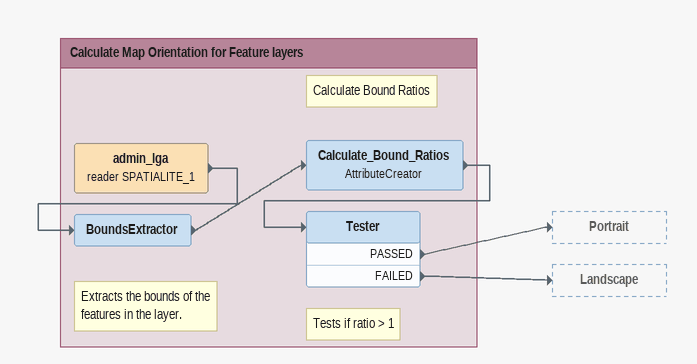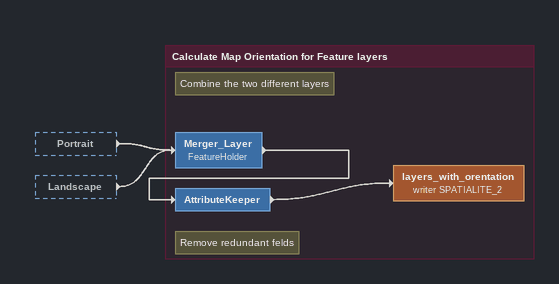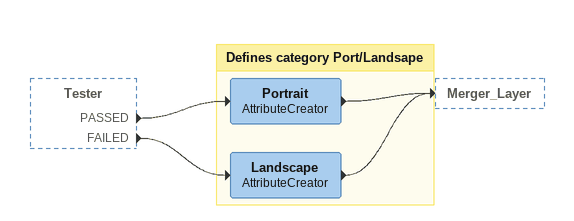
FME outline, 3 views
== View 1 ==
Bookmark: Calculate Map Orientation for Feature layers
admin_lga (reader SPATIALITE_1)
    -> BoundsExtractor
Note: Extracts the bounds of the / features in the layer.
BoundsExtractor
    -> Calculate_Bound_Ratios
Note: Calculate Bound Ratios
Calculate_Bound_Ratios: AttributeCreator
    -> Tester
Note: Tests if ratio > 1
Tester
    PASSED -> Portrait
    FAILED -> Landscape

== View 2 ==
Portrait [outside]
    -> Merger_Layer
Landscape [outside]
    -> Merger_Layer

Bookmark: Calculate Map Orientation for Feature layers
Note: Combine the two different layers
Merger_Layer: FeatureHolder
    -> AttributeKeeper
Note: Remove redundant felds
AttributeKeeper
    -> layers_with_orentation (writer SPATIALITE_2)
layers_with_orentation (writer SPATIALITE_2)

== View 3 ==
Tester [outside]
    PASSED -> Portrait
    FAILED -> Landscape

Bookmark: Defines category Port/Landsape
Portrait: AttributeCreator
    -> Merger_Layer
Landscape: AttributeCreator
    -> Merger_Layer
